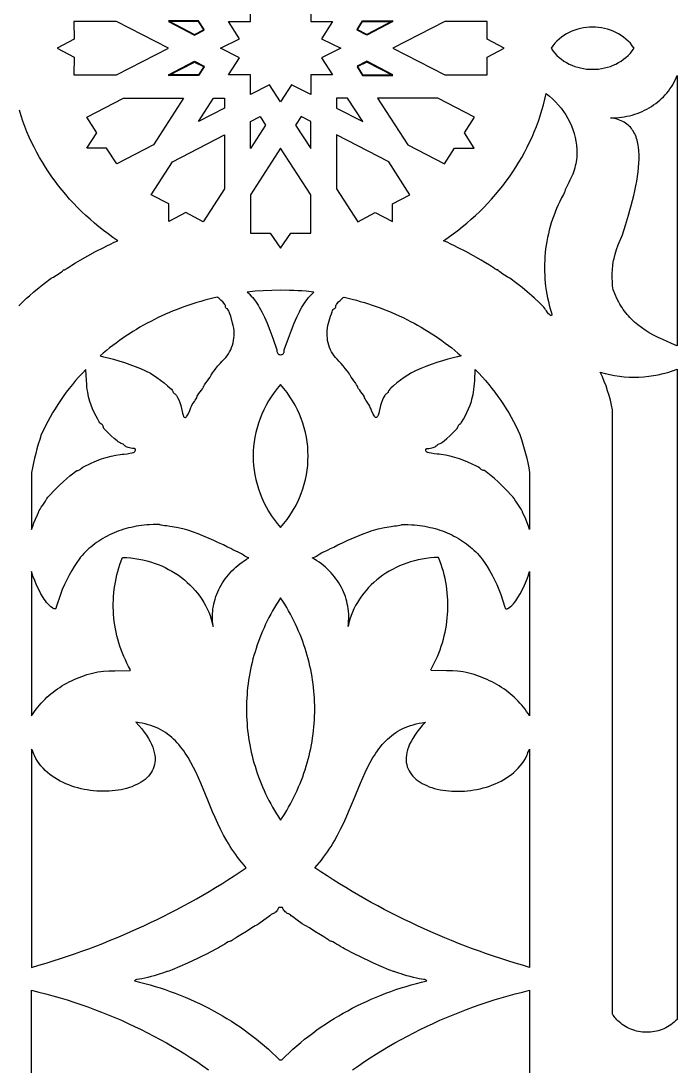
# Model space of a CAD drawing. Extents: x -580 to 993, y -400 to 388.
# Drawn here: x -493 to -410.3, y -128.4 to 3.4 of the extents above; entities that cross this region are included whole.
import ezdxf

# ---------------------------------------------------------------- set-up
doc = ezdxf.new("R2010")
doc.units = 0
doc.layers.add('LAYER_1', color=18, linetype='CONTINUOUS')

msp = doc.modelspace()

# ---------------------------------------------------------------- linework, layer by layer
at = {"layer": 'LAYER_1'}
for points in [[(-467.84, 0), (-465.43, 1.2), (-466.82, 3.36), (-464.05, 3.36), (-464.05, 5.84), (-461.64, 4.6), (-460.25, 6.75), (-458.86, 4.6), (-456.46, 5.84), (-456.46, 3.36), (-453.69, 3.36), (-455.08, 1.2), (-452.67, 0), (-455.08, -1.2), (-453.69, -3.36), (-456.46, -3.36), (-456.46, -5.84), (-458.86, -4.6), (-460.25, -6.75), (-461.64, -4.6), (-464.05, -5.84), (-464.05, -3.36), (-466.82, -3.36), (-465.43, -1.2)], [(-488.42, 0), (-486.3, -1.13), (-486.31, -3.36), (-480.95, -3.36), (-474.38, 0), (-480.95, 3.36), (-486.31, 3.36), (-486.3, 1.13)], [(-469.91, 2.36), (-470.6, 3.44), (-474.4, 3.44), (-471.11, 1.74)], [(-469.91, 2.28), (-470.6, 3.36), (-474.4, 3.36), (-471.11, 1.65)], [(-450.6, 2.36), (-449.91, 3.44), (-446.11, 3.44), (-449.4, 1.74)], [(-450.6, 2.28), (-449.91, 3.36), (-446.11, 3.36), (-449.4, 1.65)], [(-446.12, 0), (-439.56, -3.36), (-434.2, -3.36), (-434.21, -1.13), (-432.08, 0), (-434.21, 1.13), (-434.2, 3.36), (-439.56, 3.36)], [(-426.15, 0), (-425.92, -0.32), (-425.68, -0.62), (-425.41, -0.9), (-425.13, -1.16), (-424.83, -1.4), (-424.52, -1.62), (-424.19, -1.82), (-423.86, -2), (-423.51, -2.15), (-423.16, -2.29), (-422.79, -2.4), (-422.43, -2.49), (-422.05, -2.57), (-421.68, -2.62), (-421.3, -2.65), (-420.91, -2.66), (-420.53, -2.65), (-420.15, -2.62), (-419.78, -2.57), (-419.4, -2.49), (-419.03, -2.4), (-418.67, -2.29), (-418.32, -2.15), (-417.97, -2), (-417.64, -1.82), (-417.31, -1.62), (-417, -1.4), (-416.7, -1.16), (-416.42, -0.9), (-416.15, -0.62), (-415.9, -0.32), (-415.67, 0), (-415.9, 0.32), (-416.15, 0.62), (-416.42, 0.9), (-416.7, 1.16), (-417, 1.4), (-417.31, 1.62), (-417.64, 1.82), (-417.97, 2), (-418.32, 2.15), (-418.67, 2.29), (-419.03, 2.4), (-419.4, 2.49), (-419.78, 2.57), (-420.15, 2.62), (-420.53, 2.65), (-420.91, 2.66), (-421.3, 2.65), (-421.68, 2.62), (-422.05, 2.57), (-422.43, 2.49), (-422.79, 2.4), (-423.16, 2.29), (-423.51, 2.15), (-423.86, 2), (-424.19, 1.82), (-424.52, 1.62), (-424.83, 1.4), (-425.13, 1.16), (-425.41, 0.9), (-425.68, 0.62), (-425.92, 0.32)], [(-469.91, -2.28), (-470.6, -3.36), (-474.4, -3.36), (-471.11, -1.65)], [(-469.91, -2.36), (-470.6, -3.44), (-474.4, -3.44), (-471.11, -1.74)], [(-450.6, -2.28), (-449.91, -3.36), (-446.11, -3.36), (-449.4, -1.65)], [(-450.6, -2.36), (-449.91, -3.44), (-446.11, -3.44), (-449.4, -1.74)], [(-410.25, -37.55), (-410.38, -37.5), (-410.97, -37.23), (-412.06, -36.75), (-412.65, -36.47), (-413.22, -36.19), (-413.76, -35.89), (-414.27, -35.57), (-414.74, -35.24), (-415.2, -34.9), (-415.62, -34.54), (-416.02, -34.17), (-416.2, -33.97), (-416.39, -33.77), (-416.56, -33.57), (-416.73, -33.37), (-416.89, -33.16), (-417.05, -32.94), (-417.2, -32.72), (-417.34, -32.5), (-417.48, -32.27), (-417.61, -32.04), (-417.86, -31.56), (-418.08, -31.06), (-418.28, -30.54), (-418.32, -30.42), (-418.35, -30.27), (-418.39, -29.91), (-418.42, -29.46), (-418.43, -28.96), (-418.43, -28.43), (-418.4, -27.9), (-418.36, -27.4), (-418.31, -26.95), (-418.27, -26.76), (-418.21, -26.53), (-418.06, -25.98), (-417.88, -25.37), (-417.67, -24.78), (-417.15, -23.52), (-416.76, -22.3), (-416.39, -21.06), (-416.21, -20.44), (-416.04, -19.82), (-415.87, -19.2), (-415.72, -18.58), (-415.58, -17.97), (-415.45, -17.37), (-415.34, -16.77), (-415.24, -16.19), (-415.16, -15.61), (-415.1, -15.05), (-415.06, -14.5), (-415.04, -13.97), (-415.04, -13.45), (-415.07, -12.95), (-415.12, -12.47), (-415.15, -12.24), (-415.19, -12.02), (-415.24, -11.8), (-415.3, -11.59), (-415.36, -11.38), (-415.43, -11.18), (-415.51, -10.98), (-415.6, -10.8), (-415.69, -10.62), (-415.79, -10.44), (-415.9, -10.28), (-416.02, -10.12), (-416.15, -9.97), (-416.28, -9.82), (-416.43, -9.69), (-416.58, -9.56), (-416.75, -9.44), (-416.92, -9.33), (-417.1, -9.23), (-417.29, -9.14), (-417.5, -9.06), (-417.71, -8.99), (-417.93, -8.92), (-418.16, -8.87), (-418.41, -8.82), (-418.66, -8.79), (-418.31, -8.79), (-417.95, -8.77), (-417.61, -8.74), (-417.26, -8.7), (-416.92, -8.65), (-416.58, -8.59), (-416.25, -8.51), (-415.92, -8.43), (-415.59, -8.33), (-415.27, -8.22), (-414.96, -8.1), (-414.65, -7.97), (-414.35, -7.83), (-414.06, -7.68), (-413.77, -7.52), (-413.49, -7.34), (-413.22, -7.16), (-412.95, -6.97), (-412.7, -6.78), (-412.45, -6.57), (-412.21, -6.35), (-411.98, -6.13), (-411.76, -5.89), (-411.55, -5.65), (-411.35, -5.4), (-411.16, -5.14), (-410.98, -4.88), (-410.81, -4.61), (-410.65, -4.33), (-410.51, -4.04), (-410.38, -3.75), (-410.25, -3.45)], [(-472.49, -6.29), (-476.28, -12.18), (-480.91, -14.57), (-482.19, -12.6), (-484.68, -12.6), (-483.43, -10.67), (-484.71, -8.69), (-480.07, -6.29)], [(-467.32, -6.29), (-467.32, -7.54), (-470.61, -9.24), (-468.71, -6.29)], [(-453.19, -6.29), (-453.19, -7.54), (-449.9, -9.24), (-451.8, -6.29)], [(-448.02, -6.29), (-444.23, -12.18), (-439.59, -14.57), (-438.32, -12.6), (-435.83, -12.6), (-437.08, -10.67), (-435.8, -8.69), (-440.44, -6.29)], [(-422.89, -12.76), (-422.88, -13.01), (-422.88, -13.27), (-422.89, -13.53), (-422.91, -13.79), (-422.94, -14.05), (-422.98, -14.31), (-423.03, -14.57), (-423.09, -14.83), (-423.16, -15.09), (-423.24, -15.36), (-423.32, -15.62), (-423.42, -15.88), (-423.53, -16.14), (-423.64, -16.4), (-423.77, -16.66), (-423.9, -16.92), (-424.09, -17.29), (-424.25, -17.62), (-424.35, -17.87), (-424.38, -17.96), (-424.39, -18.02), (-424.41, -18.08), (-424.45, -18.17), (-424.6, -18.44), (-424.83, -18.88), (-425.05, -19.32), (-425.25, -19.76), (-425.45, -20.21), (-425.63, -20.66), (-425.81, -21.12), (-425.97, -21.57), (-426.12, -22.03), (-426.25, -22.49), (-426.38, -22.96), (-426.49, -23.42), (-426.59, -23.89), (-426.68, -24.36), (-426.76, -24.83), (-426.83, -25.3), (-426.88, -25.78), (-426.92, -26.25), (-426.95, -26.73), (-426.97, -27.2), (-426.98, -27.68), (-426.97, -28.16), (-426.95, -28.63), (-426.92, -29.11), (-426.88, -29.58), (-426.83, -30.06), (-426.76, -30.54), (-426.68, -31.01), (-426.59, -31.48), (-426.49, -31.95), (-426.38, -32.42), (-426.25, -32.89), (-426.11, -33.36), (-426.1, -33.38), (-426.08, -33.43), (-426.06, -33.49), (-426.05, -33.55), (-426.06, -33.61), (-426.07, -33.65), (-426.08, -33.68), (-426.11, -33.71), (-426.14, -33.71), (-426.17, -33.71), (-426.22, -33.7), (-426.26, -33.68), (-426.36, -33.6), (-426.48, -33.48), (-426.6, -33.32), (-426.73, -33.14), (-426.83, -32.98), (-426.95, -32.83), (-427.08, -32.66), (-427.24, -32.48), (-427.65, -32.06), (-428.23, -31.51), (-428.57, -31.21), (-429.14, -30.74), (-429.81, -30.19), (-430.46, -29.68), (-431.33, -29), (-431.5, -28.93), (-431.62, -28.87), (-431.79, -28.77), (-432.22, -28.49), (-432.61, -28.21), (-432.74, -28.1), (-432.8, -28.03), (-432.83, -28), (-432.87, -27.97), (-432.92, -27.95), (-432.98, -27.94), (-433.04, -27.93), (-433.14, -27.88), (-433.24, -27.82), (-433.34, -27.74), (-433.55, -27.6), (-433.92, -27.36), (-434.41, -27.07), (-434.97, -26.74), (-436.9, -25.65), (-437.94, -25.12), (-438.33, -24.92), (-438.79, -24.71), (-439.27, -24.48), (-439.72, -24.29), (-439.11, -23.87), (-438.51, -23.43), (-437.92, -22.99), (-437.35, -22.53), (-436.78, -22.06), (-436.23, -21.58), (-435.68, -21.09), (-435.15, -20.59), (-434.64, -20.08), (-434.13, -19.55), (-433.64, -19.02), (-433.16, -18.47), (-432.7, -17.92), (-432.25, -17.36), (-431.81, -16.78), (-431.39, -16.2), (-430.98, -15.6), (-430.59, -15), (-430.21, -14.39), (-429.85, -13.77), (-429.5, -13.14), (-429.17, -12.5), (-428.85, -11.86), (-428.55, -11.2), (-428.27, -10.54), (-428, -9.87), (-427.75, -9.2), (-427.52, -8.51), (-427.3, -7.82), (-427.11, -7.12), (-426.93, -6.42), (-426.76, -5.7), (-426.35, -6.04), (-425.95, -6.4), (-425.57, -6.78), (-425.22, -7.17), (-424.89, -7.57), (-424.58, -7.99), (-424.3, -8.42), (-424.04, -8.86), (-423.8, -9.32), (-423.59, -9.78), (-423.41, -10.26), (-423.25, -10.74), (-423.12, -11.24), (-423.01, -11.74), (-422.94, -12.24)], [(-462.84, -8.61), (-462.15, -9.69), (-464.05, -12.64), (-464.05, -9.23)], [(-457.67, -8.61), (-458.36, -9.69), (-456.46, -12.64), (-456.46, -9.23)], [(-473.88, -14.32), (-467.32, -10.93), (-467.32, -17.72), (-470, -21.88), (-472.2, -20.74), (-474.35, -21.85), (-474.35, -19.62), (-476.56, -18.48)], [(-446.62, -14.32), (-453.19, -10.93), (-453.19, -17.72), (-450.51, -21.88), (-448.31, -20.74), (-446.15, -21.85), (-446.15, -19.62), (-443.95, -18.48)], [(-460.25, -25.21), (-458.95, -23.31), (-456.46, -23.31), (-456.46, -18.51), (-460.25, -12.62), (-464.05, -18.51), (-464.05, -23.31), (-461.56, -23.31)], [(-483.01, -38.8), (-482.57, -38.93), (-482.01, -39.07), (-481.34, -39.23), (-480.65, -39.42), (-479.96, -39.64), (-479.26, -39.88), (-478.58, -40.14), (-477.91, -40.41), (-477.28, -40.7), (-476.68, -41), (-476.5, -41.1), (-476.29, -41.23), (-475.85, -41.53), (-475.38, -41.87), (-474.92, -42.22), (-474.5, -42.57), (-474.16, -42.88), (-474.03, -43.01), (-473.93, -43.12), (-473.87, -43.21), (-473.86, -43.24), (-473.85, -43.27), (-473.84, -43.34), (-473.8, -43.41), (-473.74, -43.48), (-473.66, -43.53), (-473.59, -43.57), (-473.52, -43.64), (-473.45, -43.72), (-473.38, -43.82), (-473.24, -44.07), (-473.1, -44.36), (-472.97, -44.7), (-472.85, -45.06), (-472.76, -45.43), (-472.68, -45.82), (-472.63, -46.05), (-472.56, -46.27), (-472.52, -46.36), (-472.48, -46.44), (-472.44, -46.5), (-472.4, -46.54), (-472.34, -46.58), (-472.29, -46.59), (-472.24, -46.58), (-472.19, -46.55), (-472.13, -46.5), (-472.08, -46.41), (-471.93, -46.15), (-471.71, -45.68), (-471.62, -45.46), (-471.56, -45.3), (-471.5, -45.15), (-471.39, -44.95), (-471.27, -44.75), (-471.13, -44.56), (-471.01, -44.38), (-470.9, -44.21), (-470.83, -44.08), (-470.81, -44.02), (-470.81, -43.99), (-470.8, -43.95), (-470.78, -43.89), (-470.69, -43.74), (-470.55, -43.55), (-470.39, -43.34), (-470.23, -43.13), (-470.1, -42.94), (-470.01, -42.8), (-469.99, -42.74), (-469.98, -42.71), (-469.97, -42.68), (-469.94, -42.62), (-469.84, -42.45), (-469.68, -42.22), (-469.49, -41.97), (-469.31, -41.72), (-469.15, -41.5), (-469.05, -41.34), (-469.01, -41.25), (-469, -41.21), (-468.96, -41.14), (-468.84, -40.94), (-468.65, -40.68), (-468.41, -40.38), (-468.15, -40.06), (-467.88, -39.75), (-467.62, -39.46), (-467.38, -39.22), (-467.18, -39.02), (-467, -38.8), (-466.83, -38.56), (-466.68, -38.3), (-466.55, -38.04), (-466.43, -37.76), (-466.33, -37.47), (-466.25, -37.17), (-466.19, -36.87), (-466.15, -36.56), (-466.12, -36.24), (-466.12, -35.93), (-466.13, -35.61), (-466.17, -35.29), (-466.22, -34.98), (-466.3, -34.67), (-466.55, -33.79), (-466.65, -33.48), (-466.74, -33.25), (-466.82, -33.08), (-466.89, -32.96), (-466.95, -32.89), (-467.02, -32.85), (-467.06, -32.83), (-467.1, -32.8), (-467.16, -32.73), (-467.2, -32.64), (-467.21, -32.53), (-467.22, -32.47), (-467.25, -32.4), (-467.3, -32.31), (-467.37, -32.21), (-467.54, -32), (-467.75, -31.8), (-468.05, -31.54), (-468.16, -31.46), (-468.26, -31.41), (-468.78, -31.53), (-469.29, -31.65), (-469.8, -31.79), (-470.31, -31.93), (-470.82, -32.08), (-471.32, -32.24), (-471.82, -32.41), (-472.32, -32.58), (-472.81, -32.76), (-473.3, -32.94), (-473.79, -33.14), (-474.27, -33.34), (-474.75, -33.55), (-475.22, -33.76), (-475.69, -33.98), (-476.16, -34.21), (-476.62, -34.45), (-477.08, -34.69), (-477.54, -34.94), (-477.99, -35.2), (-478.43, -35.46), (-478.87, -35.73), (-479.31, -36.01), (-479.74, -36.29), (-480.17, -36.58), (-480.59, -36.88), (-481.01, -37.18), (-481.42, -37.49), (-481.82, -37.81), (-482.23, -38.13), (-482.62, -38.46)], [(-460.25, -38.66), (-460.12, -38.64), (-460.04, -38.62), (-459.99, -38.6), (-459.96, -38.58), (-459.9, -38.51), (-459.85, -38.42), (-459.81, -38.33), (-459.8, -38.24), (-459.8, -38.05), (-459.26, -36.56), (-458.89, -35.56), (-458.54, -34.68), (-458.21, -33.91), (-458.05, -33.57), (-457.89, -33.24), (-457.73, -32.94), (-457.57, -32.66), (-457.41, -32.39), (-457.25, -32.14), (-457.08, -31.9), (-456.91, -31.68), (-456.74, -31.46), (-456.56, -31.26), (-456.29, -30.98), (-456.16, -30.86), (-456.05, -30.76), (-457.05, -30.66), (-457.56, -30.62), (-458.07, -30.59), (-458.6, -30.57), (-459.14, -30.55), (-460.25, -30.53), (-461.37, -30.55), (-462.44, -30.59), (-463.46, -30.66), (-464.46, -30.76), (-464.35, -30.86), (-464.22, -30.98), (-463.95, -31.26), (-463.77, -31.46), (-463.6, -31.68), (-463.43, -31.9), (-463.26, -32.14), (-463.1, -32.39), (-462.94, -32.66), (-462.78, -32.94), (-462.62, -33.24), (-462.46, -33.57), (-462.3, -33.91), (-461.96, -34.68), (-461.62, -35.56), (-461.25, -36.56), (-460.71, -38.05), (-460.71, -38.24), (-460.7, -38.33), (-460.66, -38.42), (-460.61, -38.51), (-460.54, -38.58), (-460.52, -38.6), (-460.47, -38.62), (-460.39, -38.64)], [(-437.5, -38.8), (-437.94, -38.93), (-438.5, -39.07), (-439.17, -39.23), (-439.85, -39.42), (-440.55, -39.64), (-441.25, -39.88), (-441.93, -40.14), (-442.59, -40.41), (-443.23, -40.7), (-443.82, -41), (-444.01, -41.1), (-444.22, -41.23), (-444.66, -41.53), (-445.13, -41.87), (-445.59, -42.22), (-446.01, -42.57), (-446.35, -42.88), (-446.48, -43.01), (-446.57, -43.12), (-446.64, -43.21), (-446.65, -43.24), (-446.66, -43.27), (-446.67, -43.34), (-446.71, -43.41), (-446.77, -43.48), (-446.84, -43.53), (-446.91, -43.57), (-446.98, -43.64), (-447.06, -43.72), (-447.13, -43.82), (-447.27, -44.07), (-447.41, -44.36), (-447.54, -44.7), (-447.66, -45.06), (-447.75, -45.43), (-447.83, -45.82), (-447.88, -46.05), (-447.95, -46.27), (-447.99, -46.36), (-448.03, -46.44), (-448.07, -46.5), (-448.11, -46.54), (-448.17, -46.58), (-448.22, -46.59), (-448.27, -46.58), (-448.32, -46.55), (-448.37, -46.5), (-448.43, -46.41), (-448.58, -46.15), (-448.8, -45.68), (-448.89, -45.46), (-448.95, -45.3), (-449.01, -45.15), (-449.11, -44.95), (-449.24, -44.75), (-449.37, -44.56), (-449.5, -44.38), (-449.6, -44.21), (-449.67, -44.08), (-449.69, -44.02), (-449.7, -43.99), (-449.71, -43.95), (-449.73, -43.89), (-449.82, -43.74), (-449.95, -43.55), (-450.12, -43.34), (-450.28, -43.13), (-450.41, -42.94), (-450.5, -42.8), (-450.52, -42.74), (-450.53, -42.71), (-450.54, -42.68), (-450.57, -42.62), (-450.67, -42.45), (-450.83, -42.22), (-451.01, -41.97), (-451.2, -41.72), (-451.36, -41.5), (-451.46, -41.34), (-451.5, -41.25), (-451.51, -41.21), (-451.55, -41.14), (-451.67, -40.94), (-451.86, -40.68), (-452.1, -40.38), (-452.36, -40.06), (-452.63, -39.75), (-452.89, -39.46), (-453.13, -39.22), (-453.32, -39.02), (-453.51, -38.8), (-453.67, -38.56), (-453.83, -38.3), (-453.96, -38.04), (-454.07, -37.76), (-454.17, -37.47), (-454.25, -37.17), (-454.32, -36.87), (-454.36, -36.56), (-454.38, -36.24), (-454.39, -35.93), (-454.38, -35.61), (-454.34, -35.29), (-454.29, -34.98), (-454.21, -34.67), (-453.95, -33.79), (-453.85, -33.48), (-453.77, -33.25), (-453.69, -33.08), (-453.62, -32.96), (-453.56, -32.89), (-453.48, -32.85), (-453.45, -32.83), (-453.41, -32.8), (-453.35, -32.73), (-453.31, -32.64), (-453.3, -32.53), (-453.29, -32.47), (-453.25, -32.4), (-453.2, -32.31), (-453.14, -32.21), (-452.97, -32), (-452.76, -31.8), (-452.46, -31.54), (-452.35, -31.46), (-452.25, -31.41), (-451.73, -31.53), (-451.22, -31.65), (-450.7, -31.79), (-450.2, -31.93), (-449.69, -32.08), (-449.19, -32.24), (-448.69, -32.41), (-448.19, -32.58), (-447.7, -32.76), (-447.21, -32.94), (-446.72, -33.14), (-446.24, -33.34), (-445.76, -33.55), (-445.29, -33.76), (-444.81, -33.98), (-444.35, -34.21), (-443.88, -34.45), (-443.43, -34.69), (-442.97, -34.94), (-442.52, -35.2), (-442.08, -35.46), (-441.63, -35.73), (-441.2, -36.01), (-440.77, -36.29), (-440.34, -36.58), (-439.92, -36.88), (-439.5, -37.18), (-439.09, -37.49), (-438.68, -37.81), (-438.28, -38.13), (-437.89, -38.46)], [(-491.65, -60.69), (-491.52, -60.28), (-491.36, -59.85), (-491.16, -59.39), (-490.91, -58.86), (-490.78, -58.56), (-490.74, -58.45), (-490.73, -58.39), (-490.69, -58.3), (-490.58, -58.13), (-490.43, -57.9), (-490.24, -57.63), (-489.9, -57.13), (-489.8, -56.96), (-489.76, -56.89), (-489.75, -56.85), (-489.73, -56.81), (-489.68, -56.74), (-489.59, -56.64), (-488.59, -55.57), (-488.17, -55.15), (-487.69, -54.7), (-487.23, -54.27), (-486.82, -53.93), (-485.95, -53.24), (-485.8, -53.24), (-485.72, -53.22), (-485.63, -53.18), (-485.54, -53.12), (-485.46, -53.04), (-485.36, -52.95), (-485.21, -52.85), (-485.04, -52.76), (-484.86, -52.67), (-484.5, -52.51), (-484.22, -52.38), (-484.05, -52.29), (-483.85, -52.19), (-483.38, -52), (-482.83, -51.81), (-482.24, -51.64), (-481.64, -51.47), (-481.04, -51.34), (-480.49, -51.24), (-480.24, -51.2), (-480.01, -51.18), (-479.61, -51.14), (-479.25, -51.09), (-478.97, -51.03), (-478.86, -51.01), (-478.8, -50.98), (-478.7, -50.93), (-478.63, -50.86), (-478.58, -50.78), (-478.56, -50.7), (-478.56, -50.62), (-478.57, -50.59), (-478.59, -50.56), (-478.61, -50.54), (-478.64, -50.52), (-478.68, -50.5), (-478.73, -50.5), (-478.95, -50.48), (-479.14, -50.45), (-479.32, -50.42), (-479.48, -50.38), (-479.62, -50.33), (-479.73, -50.28), (-479.82, -50.21), (-479.89, -50.14), (-479.99, -50.05), (-480.11, -49.96), (-480.25, -49.89), (-480.38, -49.84), (-480.46, -49.81), (-480.58, -49.75), (-480.72, -49.65), (-480.87, -49.53), (-481.23, -49.22), (-481.61, -48.87), (-482.53, -47.96), (-482.62, -47.68), (-482.67, -47.58), (-482.73, -47.49), (-482.79, -47.43), (-482.82, -47.41), (-482.85, -47.41), (-482.87, -47.4), (-482.9, -47.39), (-482.96, -47.33), (-483.04, -47.24), (-483.12, -47.12), (-483.32, -46.8), (-483.53, -46.4), (-483.75, -45.95), (-483.96, -45.47), (-484.16, -45), (-484.31, -44.56), (-484.39, -44.28), (-484.46, -43.99), (-484.53, -43.69), (-484.58, -43.38), (-484.63, -43.04), (-484.67, -42.69), (-484.71, -42.32), (-484.73, -41.92), (-484.81, -40.51), (-485.25, -40.97), (-485.68, -41.44), (-486.1, -41.92), (-486.51, -42.41), (-486.9, -42.9), (-487.29, -43.4), (-487.66, -43.91), (-488.01, -44.42), (-488.36, -44.94), (-488.69, -45.47), (-489.01, -46), (-489.32, -46.53), (-489.62, -47.08), (-489.9, -47.62), (-490.17, -48.18), (-490.43, -48.73), (-490.63, -49.33), (-490.81, -49.92), (-490.98, -50.52), (-491.14, -51.11), (-491.29, -51.71), (-491.42, -52.31), (-491.54, -52.91), (-491.65, -53.51)], [(-428.86, -60.69), (-428.99, -60.28), (-429.15, -59.85), (-429.35, -59.39), (-429.59, -58.86), (-429.73, -58.56), (-429.77, -58.45), (-429.78, -58.39), (-429.82, -58.3), (-429.93, -58.13), (-430.08, -57.9), (-430.27, -57.63), (-430.61, -57.13), (-430.71, -56.96), (-430.75, -56.89), (-430.76, -56.85), (-430.78, -56.81), (-430.83, -56.74), (-430.92, -56.64), (-431.92, -55.57), (-432.34, -55.15), (-432.81, -54.7), (-433.28, -54.27), (-433.69, -53.93), (-434.55, -53.24), (-434.71, -53.24), (-434.79, -53.22), (-434.87, -53.18), (-434.96, -53.12), (-435.05, -53.04), (-435.15, -52.95), (-435.3, -52.85), (-435.47, -52.76), (-435.65, -52.67), (-436.01, -52.51), (-436.28, -52.38), (-436.46, -52.29), (-436.66, -52.19), (-437.13, -52), (-437.68, -51.81), (-438.27, -51.64), (-438.87, -51.47), (-439.47, -51.34), (-440.02, -51.24), (-440.27, -51.2), (-440.5, -51.18), (-440.9, -51.14), (-441.26, -51.09), (-441.54, -51.03), (-441.64, -51.01), (-441.71, -50.98), (-441.81, -50.93), (-441.88, -50.86), (-441.92, -50.78), (-441.95, -50.7), (-441.95, -50.62), (-441.94, -50.59), (-441.92, -50.56), (-441.9, -50.54), (-441.86, -50.52), (-441.83, -50.5), (-441.78, -50.5), (-441.56, -50.48), (-441.36, -50.45), (-441.19, -50.42), (-441.03, -50.38), (-440.89, -50.33), (-440.78, -50.28), (-440.69, -50.21), (-440.62, -50.14), (-440.52, -50.05), (-440.4, -49.96), (-440.26, -49.89), (-440.13, -49.84), (-440.04, -49.81), (-439.93, -49.75), (-439.79, -49.65), (-439.63, -49.53), (-439.28, -49.22), (-438.9, -48.87), (-437.98, -47.96), (-437.88, -47.68), (-437.84, -47.58), (-437.78, -47.49), (-437.71, -47.43), (-437.68, -47.41), (-437.66, -47.41), (-437.63, -47.4), (-437.61, -47.39), (-437.54, -47.33), (-437.47, -47.24), (-437.39, -47.12), (-437.19, -46.8), (-436.98, -46.4), (-436.76, -45.95), (-436.54, -45.47), (-436.35, -45), (-436.2, -44.56), (-436.12, -44.28), (-436.04, -43.99), (-435.98, -43.69), (-435.92, -43.38), (-435.88, -43.04), (-435.84, -42.69), (-435.8, -42.32), (-435.78, -41.92), (-435.7, -40.51), (-435.25, -40.97), (-434.82, -41.44), (-434.41, -41.92), (-434, -42.41), (-433.6, -42.9), (-433.22, -43.4), (-432.85, -43.91), (-432.49, -44.42), (-432.15, -44.94), (-431.81, -45.47), (-431.49, -46), (-431.19, -46.53), (-430.89, -47.08), (-430.61, -47.62), (-430.34, -48.18), (-430.08, -48.73), (-429.88, -49.33), (-429.7, -49.92), (-429.53, -50.52), (-429.37, -51.11), (-429.22, -51.71), (-429.09, -52.31), (-428.97, -52.91), (-428.86, -53.51)], [(-410.25, -122.49), (-410.44, -122.68), (-410.63, -122.86), (-410.82, -123.03), (-411.03, -123.18), (-411.24, -123.32), (-411.46, -123.45), (-411.68, -123.57), (-411.91, -123.68), (-412.15, -123.77), (-412.39, -123.86), (-412.63, -123.93), (-412.87, -123.99), (-413.12, -124.04), (-413.37, -124.08), (-413.62, -124.1), (-413.87, -124.12), (-414.12, -124.12), (-414.37, -124.11), (-414.62, -124.09), (-414.87, -124.06), (-415.12, -124.02), (-415.36, -123.96), (-415.6, -123.9), (-415.84, -123.82), (-416.08, -123.73), (-416.3, -123.63), (-416.53, -123.52), (-416.75, -123.4), (-416.96, -123.27), (-417.16, -123.13), (-417.36, -122.97), (-417.55, -122.81), (-417.71, -122.67), (-417.85, -122.53), (-417.99, -122.39), (-418.11, -122.24), (-418.29, -122.01), (-418.36, -121.91), (-418.41, -121.81), (-418.41, -45.63), (-418.53, -45.02), (-418.67, -44.41), (-418.83, -43.8), (-419.01, -43.2), (-419.21, -42.6), (-419.43, -42.02), (-419.67, -41.43), (-419.94, -40.85), (-419.34, -41.02), (-418.74, -41.16), (-418.13, -41.28), (-417.52, -41.37), (-416.91, -41.44), (-416.3, -41.48), (-415.68, -41.49), (-415.06, -41.48), (-414.45, -41.44), (-413.83, -41.38), (-413.22, -41.29), (-412.62, -41.18), (-412.02, -41.04), (-411.42, -40.88), (-410.83, -40.69), (-410.25, -40.48)], [(-460.25, -60.46), (-459.83, -59.96), (-459.44, -59.44), (-459.08, -58.92), (-458.74, -58.38), (-458.43, -57.83), (-458.14, -57.28), (-457.88, -56.72), (-457.65, -56.15), (-457.45, -55.57), (-457.27, -54.99), (-457.13, -54.41), (-457, -53.82), (-456.91, -53.22), (-456.84, -52.63), (-456.8, -52.03), (-456.79, -51.43), (-456.8, -50.84), (-456.84, -50.24), (-456.91, -49.64), (-457, -49.05), (-457.13, -48.46), (-457.27, -47.88), (-457.45, -47.29), (-457.65, -46.72), (-457.88, -46.15), (-458.14, -45.59), (-458.43, -45.03), (-458.74, -44.49), (-459.08, -43.95), (-459.44, -43.43), (-459.83, -42.91), (-460.25, -42.41), (-460.67, -42.91), (-461.07, -43.43), (-461.43, -43.95), (-461.77, -44.49), (-462.08, -45.03), (-462.37, -45.59), (-462.62, -46.15), (-462.85, -46.72), (-463.06, -47.29), (-463.23, -47.88), (-463.38, -48.46), (-463.5, -49.05), (-463.6, -49.64), (-463.67, -50.24), (-463.71, -50.84), (-463.72, -51.43), (-463.71, -52.03), (-463.67, -52.63), (-463.6, -53.22), (-463.5, -53.82), (-463.38, -54.41), (-463.23, -54.99), (-463.06, -55.57), (-462.85, -56.15), (-462.62, -56.72), (-462.37, -57.28), (-462.08, -57.83), (-461.77, -58.38), (-461.43, -58.92), (-461.07, -59.44), (-460.67, -59.96)], [(-491.65, -84.21), (-491.47, -83.93), (-491.28, -83.65), (-491.08, -83.38), (-490.87, -83.11), (-490.65, -82.85), (-490.43, -82.6), (-490.2, -82.35), (-489.96, -82.11), (-489.72, -81.87), (-489.47, -81.65), (-489.21, -81.43), (-488.95, -81.21), (-488.67, -81.01), (-488.4, -80.81), (-488.11, -80.61), (-487.83, -80.43), (-487.53, -80.25), (-487.23, -80.08), (-486.93, -79.92), (-486.62, -79.77), (-486.3, -79.62), (-485.98, -79.48), (-485.66, -79.35), (-485.33, -79.23), (-485, -79.12), (-484.67, -79.01), (-484.33, -78.91), (-483.98, -78.83), (-483.64, -78.75), (-483.29, -78.67), (-482.94, -78.61), (-482.58, -78.56), (-481.92, -78.53), (-481.17, -78.52), (-479.23, -78.5), (-479.19, -78.42), (-479.42, -78), (-479.63, -77.58), (-479.83, -77.16), (-480.02, -76.73), (-480.2, -76.3), (-480.37, -75.87), (-480.52, -75.43), (-480.66, -74.99), (-480.79, -74.55), (-480.9, -74.11), (-481, -73.66), (-481.09, -73.22), (-481.17, -72.77), (-481.23, -72.32), (-481.28, -71.86), (-481.32, -71.41), (-481.34, -70.96), (-481.36, -70.5), (-481.36, -70.05), (-481.34, -69.6), (-481.32, -69.14), (-481.28, -68.69), (-481.23, -68.23), (-481.16, -67.78), (-481.09, -67.33), (-481, -66.88), (-480.89, -66.43), (-480.78, -65.99), (-480.65, -65.54), (-480.51, -65.1), (-480.35, -64.66), (-480.18, -64.22), (-479.66, -64.24), (-479.14, -64.29), (-478.63, -64.35), (-478.12, -64.43), (-477.62, -64.53), (-477.13, -64.65), (-476.65, -64.78), (-476.18, -64.94), (-475.71, -65.11), (-475.25, -65.3), (-474.81, -65.5), (-474.38, -65.73), (-473.95, -65.96), (-473.54, -66.21), (-473.14, -66.48), (-472.76, -66.76), (-472.38, -67.06), (-472.03, -67.37), (-471.68, -67.69), (-471.35, -68.03), (-471.04, -68.38), (-470.74, -68.74), (-470.46, -69.11), (-470.2, -69.49), (-469.95, -69.89), (-469.72, -70.29), (-469.51, -70.71), (-469.32, -71.13), (-469.15, -71.56), (-469, -72.01), (-468.87, -72.46), (-468.76, -72.92), (-468.8, -72.6), (-468.83, -72.28), (-468.84, -71.96), (-468.84, -71.64), (-468.83, -71.32), (-468.81, -71.01), (-468.78, -70.69), (-468.73, -70.38), (-468.67, -70.07), (-468.6, -69.77), (-468.51, -69.47), (-468.42, -69.17), (-468.31, -68.87), (-468.19, -68.58), (-468.06, -68.29), (-467.92, -68), (-467.76, -67.73), (-467.6, -67.45), (-467.43, -67.18), (-467.24, -66.92), (-467.05, -66.66), (-466.84, -66.41), (-466.62, -66.16), (-466.4, -65.92), (-466.16, -65.69), (-465.92, -65.47), (-465.66, -65.25), (-465.4, -65.04), (-465.12, -64.84), (-464.84, -64.64), (-464.54, -64.46), (-464.24, -64.28), (-464.33, -64.26), (-464.42, -64.24), (-464.6, -64.17), (-464.77, -64.07), (-464.94, -63.96), (-465.19, -63.79), (-465.42, -63.65), (-465.6, -63.56), (-465.66, -63.54), (-465.7, -63.53), (-465.8, -63.49), (-466, -63.41), (-466.26, -63.28), (-466.55, -63.12), (-466.94, -62.91), (-467.47, -62.65), (-468.07, -62.37), (-468.66, -62.1), (-470.67, -61.25), (-471.38, -60.98), (-471.68, -60.88), (-471.96, -60.79), (-472.26, -60.71), (-472.57, -60.63), (-473.37, -60.47), (-474.21, -60.32), (-474.6, -60.25), (-474.89, -60.22), (-475.3, -60.16), (-475.44, -60.12), (-475.5, -60.1), (-475.54, -60.09), (-475.63, -60.08), (-475.91, -60.08), (-476.31, -60.09), (-476.8, -60.11), (-477.13, -60.13), (-477.47, -60.16), (-477.8, -60.2), (-478.13, -60.24), (-478.45, -60.3), (-478.78, -60.36), (-479.1, -60.43), (-479.42, -60.51), (-479.73, -60.59), (-480.04, -60.68), (-480.35, -60.78), (-480.66, -60.89), (-480.96, -61.01), (-481.25, -61.13), (-481.54, -61.26), (-481.83, -61.39), (-482.11, -61.54), (-482.39, -61.69), (-482.67, -61.84), (-482.93, -62), (-483.19, -62.17), (-483.45, -62.35), (-483.7, -62.53), (-483.95, -62.72), (-484.18, -62.92), (-484.42, -63.12), (-484.64, -63.32), (-484.86, -63.54), (-485.07, -63.75), (-485.27, -63.98), (-485.47, -64.21), (-485.66, -64.44), (-485.97, -64.87), (-486.29, -65.35), (-486.6, -65.88), (-486.92, -66.45), (-487.22, -67.05), (-487.51, -67.66), (-487.78, -68.29), (-488.03, -68.92), (-488.55, -70.5), (-488.56, -70.57), (-488.58, -70.63), (-488.61, -70.67), (-488.65, -70.7), (-488.7, -70.71), (-488.75, -70.71), (-488.81, -70.7), (-488.88, -70.68), (-488.96, -70.65), (-489.04, -70.6), (-489.21, -70.47), (-489.41, -70.29), (-489.62, -70.07), (-489.76, -69.9), (-489.9, -69.72), (-490.05, -69.51), (-490.19, -69.29), (-490.48, -68.81), (-490.76, -68.28), (-491.02, -67.72), (-491.26, -67.14), (-491.48, -66.57), (-491.57, -66.3), (-491.65, -66.02)], [(-428.86, -84.21), (-429.04, -83.93), (-429.23, -83.65), (-429.43, -83.38), (-429.64, -83.11), (-429.85, -82.85), (-430.08, -82.6), (-430.31, -82.35), (-430.54, -82.11), (-430.79, -81.87), (-431.04, -81.65), (-431.3, -81.43), (-431.56, -81.21), (-431.83, -81.01), (-432.11, -80.81), (-432.39, -80.61), (-432.68, -80.43), (-432.98, -80.25), (-433.28, -80.08), (-433.58, -79.92), (-433.89, -79.77), (-434.21, -79.62), (-434.53, -79.48), (-434.85, -79.35), (-435.18, -79.23), (-435.51, -79.12), (-435.84, -79.01), (-436.18, -78.91), (-436.52, -78.83), (-436.87, -78.75), (-437.22, -78.67), (-437.57, -78.61), (-437.93, -78.56), (-438.58, -78.53), (-439.34, -78.52), (-441.28, -78.5), (-441.32, -78.42), (-441.09, -78), (-440.88, -77.58), (-440.67, -77.16), (-440.48, -76.73), (-440.31, -76.3), (-440.14, -75.87), (-439.99, -75.43), (-439.85, -74.99), (-439.72, -74.55), (-439.61, -74.11), (-439.51, -73.66), (-439.42, -73.22), (-439.34, -72.77), (-439.28, -72.32), (-439.23, -71.86), (-439.19, -71.41), (-439.16, -70.96), (-439.15, -70.5), (-439.15, -70.05), (-439.16, -69.6), (-439.19, -69.14), (-439.23, -68.69), (-439.28, -68.23), (-439.35, -67.78), (-439.42, -67.33), (-439.51, -66.88), (-439.62, -66.43), (-439.73, -65.99), (-439.86, -65.54), (-440, -65.1), (-440.16, -64.66), (-440.33, -64.22), (-440.85, -64.24), (-441.37, -64.29), (-441.88, -64.35), (-442.39, -64.43), (-442.89, -64.53), (-443.38, -64.65), (-443.86, -64.78), (-444.33, -64.94), (-444.8, -65.11), (-445.25, -65.3), (-445.7, -65.5), (-446.13, -65.73), (-446.56, -65.96), (-446.97, -66.21), (-447.37, -66.48), (-447.75, -66.76), (-448.12, -67.06), (-448.48, -67.37), (-448.83, -67.69), (-449.16, -68.03), (-449.47, -68.38), (-449.77, -68.74), (-450.05, -69.11), (-450.31, -69.49), (-450.56, -69.89), (-450.79, -70.29), (-451, -70.71), (-451.19, -71.13), (-451.36, -71.56), (-451.51, -72.01), (-451.64, -72.46), (-451.75, -72.92), (-451.71, -72.6), (-451.68, -72.28), (-451.67, -71.96), (-451.66, -71.64), (-451.67, -71.32), (-451.7, -71.01), (-451.73, -70.69), (-451.78, -70.38), (-451.84, -70.07), (-451.91, -69.77), (-452, -69.47), (-452.09, -69.17), (-452.2, -68.87), (-452.32, -68.58), (-452.45, -68.29), (-452.59, -68), (-452.74, -67.73), (-452.91, -67.45), (-453.08, -67.18), (-453.27, -66.92), (-453.46, -66.66), (-453.67, -66.41), (-453.88, -66.16), (-454.11, -65.92), (-454.35, -65.69), (-454.59, -65.47), (-454.85, -65.25), (-455.11, -65.04), (-455.39, -64.84), (-455.67, -64.64), (-455.96, -64.46), (-456.27, -64.28), (-456.18, -64.26), (-456.09, -64.24), (-455.91, -64.17), (-455.74, -64.07), (-455.57, -63.96), (-455.31, -63.79), (-455.09, -63.65), (-454.91, -63.56), (-454.85, -63.54), (-454.81, -63.53), (-454.7, -63.49), (-454.51, -63.41), (-454.25, -63.28), (-453.96, -63.12), (-453.56, -62.91), (-453.04, -62.65), (-452.44, -62.37), (-451.84, -62.1), (-449.84, -61.25), (-449.13, -60.98), (-448.83, -60.88), (-448.54, -60.79), (-448.25, -60.71), (-447.93, -60.63), (-447.14, -60.47), (-446.3, -60.32), (-445.91, -60.25), (-445.62, -60.22), (-445.21, -60.16), (-445.07, -60.12), (-445, -60.1), (-444.97, -60.09), (-444.88, -60.08), (-444.6, -60.08), (-444.19, -60.09), (-443.71, -60.11), (-443.38, -60.13), (-443.04, -60.16), (-442.71, -60.2), (-442.38, -60.24), (-442.05, -60.3), (-441.73, -60.36), (-441.41, -60.43), (-441.09, -60.51), (-440.78, -60.59), (-440.46, -60.68), (-440.16, -60.78), (-439.85, -60.89), (-439.55, -61.01), (-439.26, -61.13), (-438.96, -61.26), (-438.68, -61.39), (-438.39, -61.54), (-438.12, -61.69), (-437.84, -61.84), (-437.58, -62), (-437.31, -62.17), (-437.06, -62.35), (-436.81, -62.53), (-436.56, -62.72), (-436.32, -62.92), (-436.09, -63.12), (-435.87, -63.32), (-435.65, -63.54), (-435.44, -63.75), (-435.23, -63.98), (-435.04, -64.21), (-434.85, -64.44), (-434.54, -64.87), (-434.22, -65.35), (-433.9, -65.88), (-433.59, -66.45), (-433.29, -67.05), (-433, -67.66), (-432.73, -68.29), (-432.48, -68.92), (-431.96, -70.5), (-431.94, -70.57), (-431.92, -70.63), (-431.89, -70.67), (-431.86, -70.7), (-431.81, -70.71), (-431.76, -70.71), (-431.69, -70.7), (-431.63, -70.68), (-431.55, -70.65), (-431.47, -70.6), (-431.29, -70.47), (-431.1, -70.29), (-430.89, -70.07), (-430.75, -69.9), (-430.61, -69.72), (-430.46, -69.51), (-430.32, -69.29), (-430.03, -68.81), (-429.75, -68.28), (-429.49, -67.72), (-429.24, -67.14), (-429.03, -66.57), (-428.94, -66.3), (-428.86, -66.02)], [(-460.25, -97.37), (-459.99, -96.96), (-459.73, -96.55), (-459.48, -96.14), (-459.24, -95.73), (-459.01, -95.31), (-458.79, -94.89), (-458.58, -94.47), (-458.37, -94.04), (-458.17, -93.61), (-457.98, -93.18), (-457.8, -92.75), (-457.63, -92.31), (-457.47, -91.88), (-457.31, -91.44), (-457.16, -91), (-457.02, -90.56), (-456.89, -90.12), (-456.77, -89.67), (-456.66, -89.23), (-456.55, -88.78), (-456.46, -88.33), (-456.37, -87.88), (-456.29, -87.43), (-456.22, -86.98), (-456.15, -86.53), (-456.1, -86.07), (-456.05, -85.62), (-456.01, -85.17), (-455.99, -84.71), (-455.96, -84.26), (-455.95, -83.8), (-455.95, -83.35), (-455.95, -82.89), (-455.96, -82.44), (-455.99, -81.99), (-456.01, -81.53), (-456.05, -81.08), (-456.1, -80.62), (-456.15, -80.17), (-456.22, -79.72), (-456.29, -79.27), (-456.37, -78.82), (-456.46, -78.37), (-456.55, -77.92), (-456.66, -77.47), (-456.77, -77.03), (-456.89, -76.58), (-457.02, -76.14), (-457.16, -75.7), (-457.31, -75.26), (-457.47, -74.82), (-457.63, -74.38), (-457.8, -73.95), (-457.98, -73.52), (-458.17, -73.09), (-458.37, -72.66), (-458.58, -72.23), (-458.79, -71.81), (-459.01, -71.39), (-459.24, -70.97), (-459.48, -70.56), (-459.73, -70.14), (-459.99, -69.73), (-460.25, -69.33), (-460.52, -69.73), (-460.78, -70.14), (-461.02, -70.56), (-461.26, -70.97), (-461.49, -71.39), (-461.72, -71.81), (-461.93, -72.23), (-462.14, -72.66), (-462.34, -73.09), (-462.53, -73.52), (-462.71, -73.95), (-462.88, -74.38), (-463.04, -74.82), (-463.2, -75.26), (-463.35, -75.7), (-463.48, -76.14), (-463.61, -76.58), (-463.74, -77.03), (-463.85, -77.47), (-463.96, -77.92), (-464.05, -78.37), (-464.14, -78.82), (-464.22, -79.27), (-464.29, -79.72), (-464.35, -80.17), (-464.41, -80.62), (-464.46, -81.08), (-464.49, -81.53), (-464.52, -81.99), (-464.54, -82.44), (-464.56, -82.89), (-464.56, -83.35), (-464.56, -83.8), (-464.54, -84.26), (-464.52, -84.71), (-464.49, -85.17), (-464.46, -85.62), (-464.41, -86.07), (-464.35, -86.53), (-464.29, -86.98), (-464.22, -87.43), (-464.14, -87.88), (-464.05, -88.33), (-463.96, -88.78), (-463.85, -89.23), (-463.74, -89.67), (-463.61, -90.12), (-463.48, -90.56), (-463.35, -91), (-463.2, -91.44), (-463.04, -91.88), (-462.88, -92.31), (-462.71, -92.75), (-462.53, -93.18), (-462.34, -93.61), (-462.14, -94.04), (-461.93, -94.47), (-461.72, -94.89), (-461.49, -95.31), (-461.26, -95.73), (-461.02, -96.14), (-460.78, -96.55), (-460.52, -96.96)], [(-491.65, -115.93), (-490.74, -115.67), (-489.83, -115.4), (-488.92, -115.11), (-488.02, -114.82), (-487.12, -114.53), (-486.23, -114.22), (-485.34, -113.9), (-484.45, -113.58), (-483.57, -113.25), (-482.69, -112.91), (-481.82, -112.56), (-480.95, -112.2), (-480.08, -111.83), (-479.22, -111.46), (-478.37, -111.08), (-477.51, -110.69), (-476.67, -110.29), (-475.83, -109.88), (-474.99, -109.47), (-474.16, -109.05), (-473.33, -108.62), (-472.51, -108.18), (-471.69, -107.73), (-470.88, -107.28), (-470.07, -106.82), (-469.27, -106.35), (-468.47, -105.87), (-467.68, -105.39), (-466.9, -104.89), (-466.12, -104.39), (-465.34, -103.89), (-464.58, -103.37), (-464.87, -103.05), (-465.14, -102.72), (-465.41, -102.39), (-465.67, -102.05), (-465.92, -101.71), (-466.16, -101.37), (-466.4, -101.02), (-466.62, -100.67), (-466.84, -100.32), (-467.05, -99.96), (-467.45, -99.24), (-467.82, -98.51), (-468.17, -97.78), (-468.51, -97.04), (-468.83, -96.3), (-469.44, -94.84), (-470.02, -93.41), (-470.31, -92.71), (-470.61, -92.03), (-470.92, -91.36), (-471.23, -90.71), (-471.56, -90.08), (-471.9, -89.48), (-472.08, -89.19), (-472.27, -88.91), (-472.46, -88.63), (-472.66, -88.36), (-472.86, -88.1), (-473.07, -87.84), (-473.29, -87.6), (-473.51, -87.36), (-473.75, -87.13), (-473.99, -86.92), (-474.24, -86.71), (-474.5, -86.51), (-474.77, -86.32), (-475.05, -86.14), (-475.35, -85.98), (-475.65, -85.82), (-475.96, -85.68), (-476.29, -85.54), (-476.62, -85.42), (-476.97, -85.32), (-477.34, -85.22), (-477.71, -85.14), (-478.1, -85.07), (-478.51, -85.01), (-478.12, -85.44), (-477.77, -85.86), (-477.45, -86.27), (-477.17, -86.66), (-476.92, -87.05), (-476.71, -87.43), (-476.53, -87.79), (-476.38, -88.15), (-476.27, -88.5), (-476.18, -88.83), (-476.12, -89.16), (-476.09, -89.47), (-476.08, -89.78), (-476.11, -90.07), (-476.16, -90.35), (-476.23, -90.62), (-476.33, -90.88), (-476.45, -91.13), (-476.59, -91.37), (-476.75, -91.6), (-476.93, -91.82), (-477.13, -92.02), (-477.35, -92.22), (-477.59, -92.4), (-477.85, -92.57), (-478.12, -92.73), (-478.4, -92.88), (-478.7, -93.01), (-479.01, -93.14), (-479.33, -93.25), (-479.67, -93.35), (-480.01, -93.44), (-480.37, -93.52), (-480.73, -93.58), (-481.1, -93.64), (-481.48, -93.68), (-481.86, -93.7), (-482.25, -93.72), (-482.64, -93.72), (-483.03, -93.72), (-483.43, -93.69), (-483.83, -93.66), (-484.23, -93.61), (-484.63, -93.55), (-485.02, -93.48), (-485.42, -93.4), (-485.81, -93.3), (-486.2, -93.19), (-486.58, -93.06), (-486.96, -92.92), (-487.33, -92.77), (-487.69, -92.61), (-488.04, -92.43), (-488.39, -92.24), (-488.72, -92.04), (-489.05, -91.82), (-489.36, -91.59), (-489.66, -91.34), (-489.94, -91.08), (-490.21, -90.81), (-490.47, -90.52), (-490.7, -90.22), (-490.92, -89.91), (-491.13, -89.58), (-491.31, -89.2), (-491.38, -89.02), (-491.44, -88.85), (-491.49, -88.71), (-491.55, -88.59), (-491.6, -88.49), (-491.65, -88.41)], [(-428.86, -115.93), (-429.77, -115.67), (-430.68, -115.4), (-431.59, -115.11), (-432.49, -114.82), (-433.39, -114.53), (-434.28, -114.22), (-435.17, -113.9), (-436.06, -113.58), (-436.94, -113.25), (-437.82, -112.91), (-438.69, -112.56), (-439.56, -112.2), (-440.43, -111.83), (-441.29, -111.46), (-442.14, -111.08), (-442.99, -110.69), (-443.84, -110.29), (-444.68, -109.88), (-445.52, -109.47), (-446.35, -109.05), (-447.18, -108.62), (-448, -108.18), (-448.82, -107.73), (-449.63, -107.28), (-450.44, -106.82), (-451.24, -106.35), (-452.04, -105.87), (-452.83, -105.39), (-453.61, -104.89), (-454.39, -104.39), (-455.16, -103.89), (-455.93, -103.37), (-455.64, -103.05), (-455.36, -102.72), (-455.09, -102.39), (-454.83, -102.05), (-454.58, -101.71), (-454.34, -101.37), (-454.11, -101.02), (-453.89, -100.67), (-453.67, -100.32), (-453.46, -99.96), (-453.06, -99.24), (-452.69, -98.51), (-452.33, -97.78), (-452, -97.04), (-451.68, -96.3), (-451.07, -94.84), (-450.49, -93.41), (-450.19, -92.71), (-449.9, -92.03), (-449.59, -91.36), (-449.28, -90.71), (-448.95, -90.08), (-448.61, -89.48), (-448.43, -89.19), (-448.24, -88.91), (-448.05, -88.63), (-447.85, -88.36), (-447.65, -88.1), (-447.44, -87.84), (-447.22, -87.6), (-446.99, -87.36), (-446.76, -87.13), (-446.52, -86.92), (-446.27, -86.71), (-446.01, -86.51), (-445.74, -86.32), (-445.45, -86.14), (-445.16, -85.98), (-444.86, -85.82), (-444.55, -85.68), (-444.22, -85.54), (-443.88, -85.42), (-443.53, -85.32), (-443.17, -85.22), (-442.79, -85.14), (-442.4, -85.07), (-442, -85.01), (-442.39, -85.44), (-442.74, -85.86), (-443.06, -86.27), (-443.34, -86.66), (-443.58, -87.05), (-443.8, -87.43), (-443.98, -87.79), (-444.13, -88.15), (-444.24, -88.5), (-444.33, -88.83), (-444.39, -89.16), (-444.42, -89.47), (-444.42, -89.78), (-444.4, -90.07), (-444.35, -90.35), (-444.28, -90.62), (-444.18, -90.88), (-444.06, -91.13), (-443.92, -91.37), (-443.76, -91.6), (-443.58, -91.82), (-443.37, -92.02), (-443.15, -92.22), (-442.92, -92.4), (-442.66, -92.57), (-442.39, -92.73), (-442.11, -92.88), (-441.81, -93.01), (-441.5, -93.14), (-441.18, -93.25), (-440.84, -93.35), (-440.5, -93.44), (-440.14, -93.52), (-439.78, -93.58), (-439.41, -93.64), (-439.03, -93.68), (-438.65, -93.7), (-438.26, -93.72), (-437.87, -93.72), (-437.48, -93.72), (-437.08, -93.69), (-436.68, -93.66), (-436.28, -93.61), (-435.88, -93.55), (-435.49, -93.48), (-435.09, -93.4), (-434.7, -93.3), (-434.31, -93.19), (-433.93, -93.06), (-433.55, -92.92), (-433.18, -92.77), (-432.82, -92.61), (-432.46, -92.43), (-432.12, -92.24), (-431.78, -92.04), (-431.46, -91.82), (-431.15, -91.59), (-430.85, -91.34), (-430.57, -91.08), (-430.3, -90.81), (-430.04, -90.52), (-429.8, -90.22), (-429.58, -89.91), (-429.38, -89.58), (-429.2, -89.2), (-429.13, -89.02), (-429.07, -88.85), (-429.01, -88.71), (-428.96, -88.59), (-428.91, -88.49), (-428.86, -88.41)], [(-460.25, -127.6), (-460.13, -127.59), (-460.11, -127.58), (-459.65, -127.13), (-459.18, -126.69), (-458.7, -126.25), (-458.22, -125.83), (-457.72, -125.41), (-457.22, -125), (-456.71, -124.6), (-456.19, -124.21), (-455.67, -123.82), (-455.13, -123.45), (-454.59, -123.08), (-454.05, -122.73), (-453.49, -122.38), (-452.93, -122.04), (-452.36, -121.72), (-451.79, -121.4), (-451.21, -121.09), (-450.62, -120.79), (-450.03, -120.5), (-449.43, -120.22), (-448.82, -119.95), (-448.21, -119.69), (-447.59, -119.44), (-446.97, -119.19), (-446.34, -118.96), (-445.71, -118.74), (-445.07, -118.53), (-444.43, -118.33), (-443.78, -118.15), (-443.13, -117.97), (-442.48, -117.8), (-441.82, -117.64), (-441.83, -117.61), (-441.86, -117.57), (-441.91, -117.54), (-441.98, -117.51), (-442.07, -117.48), (-442.18, -117.45), (-442.47, -117.4), (-442.77, -117.36), (-443.12, -117.29), (-443.51, -117.2), (-443.92, -117.1), (-444.32, -116.99), (-444.71, -116.87), (-445.07, -116.76), (-445.36, -116.65), (-445.71, -116.52), (-445.84, -116.48), (-445.92, -116.47), (-446.01, -116.45), (-446.16, -116.4), (-446.36, -116.32), (-446.59, -116.23), (-448.52, -115.38), (-449.13, -115.1), (-449.77, -114.81), (-450.35, -114.53), (-450.81, -114.3), (-452.19, -113.59), (-452.42, -113.47), (-452.69, -113.31), (-452.97, -113.14), (-453.22, -112.99), (-453.44, -112.85), (-453.65, -112.73), (-453.81, -112.66), (-453.86, -112.63), (-453.9, -112.63), (-453.97, -112.61), (-454.07, -112.57), (-454.18, -112.5), (-454.29, -112.42), (-454.55, -112.24), (-454.68, -112.15), (-454.8, -112.08), (-455.24, -111.82), (-455.94, -111.39), (-456.63, -110.96), (-457.06, -110.71), (-457.26, -110.59), (-457.52, -110.42), (-458.15, -109.99), (-458.71, -109.57), (-458.91, -109.41), (-459.01, -109.31), (-459.07, -109.25), (-459.14, -109.2), (-459.22, -109.17), (-459.29, -109.16), (-459.37, -109.14), (-459.47, -109.09), (-459.57, -109.02), (-459.67, -108.93), (-459.77, -108.82), (-459.85, -108.71), (-459.92, -108.6), (-459.96, -108.5), (-459.98, -108.44), (-460, -108.41), (-460.03, -108.4), (-460.06, -108.39), (-460.11, -108.38), (-460.25, -108.39), (-460.4, -108.38), (-460.45, -108.39), (-460.48, -108.4), (-460.51, -108.41), (-460.53, -108.44), (-460.55, -108.5), (-460.59, -108.6), (-460.66, -108.71), (-460.74, -108.82), (-460.83, -108.93), (-460.94, -109.02), (-461.04, -109.09), (-461.14, -109.14), (-461.18, -109.15), (-461.22, -109.16), (-461.29, -109.17), (-461.37, -109.2), (-461.44, -109.25), (-461.5, -109.31), (-461.6, -109.41), (-461.79, -109.57), (-462.36, -109.99), (-462.98, -110.42), (-463.25, -110.59), (-463.45, -110.71), (-463.87, -110.96), (-464.57, -111.39), (-465.26, -111.82), (-465.71, -112.08), (-465.96, -112.24), (-466.22, -112.42), (-466.33, -112.5), (-466.44, -112.57), (-466.54, -112.61), (-466.61, -112.63), (-466.7, -112.66), (-466.86, -112.73), (-467.07, -112.85), (-467.29, -112.99), (-467.82, -113.31), (-468.09, -113.47), (-468.32, -113.59), (-469.7, -114.3), (-470.16, -114.53), (-470.74, -114.81), (-471.38, -115.1), (-471.98, -115.38), (-473.92, -116.23), (-474.35, -116.4), (-474.5, -116.45), (-474.59, -116.47), (-474.67, -116.48), (-474.8, -116.52), (-475.14, -116.65), (-475.44, -116.76), (-475.8, -116.87), (-476.19, -116.99), (-476.59, -117.1), (-477, -117.2), (-477.39, -117.29), (-477.74, -117.36), (-478.03, -117.4), (-478.33, -117.45), (-478.44, -117.48), (-478.53, -117.51), (-478.6, -117.54), (-478.65, -117.57), (-478.68, -117.61), (-478.69, -117.64), (-478.03, -117.8), (-477.38, -117.97), (-476.72, -118.15), (-476.08, -118.33), (-475.43, -118.53), (-474.8, -118.74), (-474.17, -118.96), (-473.54, -119.19), (-472.92, -119.44), (-472.3, -119.69), (-471.69, -119.95), (-471.08, -120.22), (-470.48, -120.5), (-469.89, -120.79), (-469.3, -121.09), (-468.72, -121.4), (-468.15, -121.72), (-467.58, -122.04), (-467.02, -122.38), (-466.46, -122.73), (-465.91, -123.08), (-465.37, -123.45), (-464.84, -123.82), (-464.32, -124.21), (-463.8, -124.6), (-463.29, -125), (-462.78, -125.41), (-462.29, -125.83), (-461.8, -126.25), (-461.33, -126.69), (-460.86, -127.13), (-460.4, -127.58), (-460.38, -127.59)]]:
    msp.add_lwpolyline(points, close=True, dxfattribs=at)
for points in [[(-493.27, -32.48), (-492.85, -32.06), (-492.28, -31.51), (-491.94, -31.21), (-491.37, -30.74), (-490.7, -30.19), (-490.05, -29.68), (-489.18, -29), (-489.01, -28.93), (-488.89, -28.87), (-488.72, -28.77), (-488.29, -28.49), (-487.9, -28.21), (-487.77, -28.1), (-487.71, -28.03), (-487.68, -28), (-487.64, -27.97), (-487.59, -27.95), (-487.53, -27.94), (-487.46, -27.93), (-487.37, -27.88), (-487.27, -27.82), (-487.16, -27.74), (-486.96, -27.6), (-486.59, -27.36), (-486.1, -27.07), (-485.54, -26.74), (-483.61, -25.65), (-482.56, -25.12), (-482.18, -24.92), (-481.72, -24.71), (-481.24, -24.48), (-480.78, -24.29), (-481.4, -23.87), (-482, -23.43), (-482.58, -22.99), (-483.16, -22.53), (-483.73, -22.06), (-484.28, -21.58), (-484.82, -21.09), (-485.35, -20.59), (-485.87, -20.08), (-486.38, -19.55), (-486.87, -19.02), (-487.34, -18.47), (-487.81, -17.92), (-488.26, -17.36), (-488.7, -16.78), (-489.12, -16.2), (-489.53, -15.6), (-489.92, -15), (-490.3, -14.39), (-490.66, -13.77), (-491.01, -13.14), (-491.34, -12.5), (-491.66, -11.86), (-491.96, -11.2), (-492.24, -10.54), (-492.51, -9.87), (-492.76, -9.2), (-492.99, -8.51), (-493.2, -7.82)], [(-491.65, -131.57), (-491.65, -118.82), (-490.75, -119.04), (-489.85, -119.27), (-488.96, -119.51), (-488.07, -119.77), (-487.19, -120.04), (-486.31, -120.32), (-485.44, -120.61), (-484.57, -120.92), (-483.71, -121.23), (-482.85, -121.56), (-482, -121.9), (-481.16, -122.25), (-480.32, -122.61), (-479.49, -122.99), (-478.67, -123.37), (-477.85, -123.77), (-477.04, -124.17), (-476.24, -124.59), (-475.44, -125.02), (-474.65, -125.46), (-473.87, -125.91), (-473.09, -126.37), (-472.33, -126.85), (-471.57, -127.33), (-470.82, -127.82), (-470.07, -128.33), (-469.34, -128.84)], [(-451.17, -128.84), (-450.43, -128.33), (-449.69, -127.82), (-448.94, -127.33), (-448.18, -126.85), (-447.42, -126.37), (-446.64, -125.91), (-445.86, -125.46), (-445.07, -125.02), (-444.27, -124.59), (-443.47, -124.17), (-442.66, -123.77), (-441.84, -123.37), (-441.02, -122.99), (-440.19, -122.61), (-439.35, -122.25), (-438.51, -121.9), (-437.66, -121.56), (-436.8, -121.23), (-435.94, -120.92), (-435.07, -120.61), (-434.2, -120.32), (-433.32, -120.04), (-432.44, -119.77), (-431.55, -119.51), (-430.66, -119.27), (-429.76, -119.04), (-428.86, -118.82), (-428.86, -131.57)]]:
    msp.add_lwpolyline(points, dxfattribs=at)

doc.saveas('drawing.dxf')
